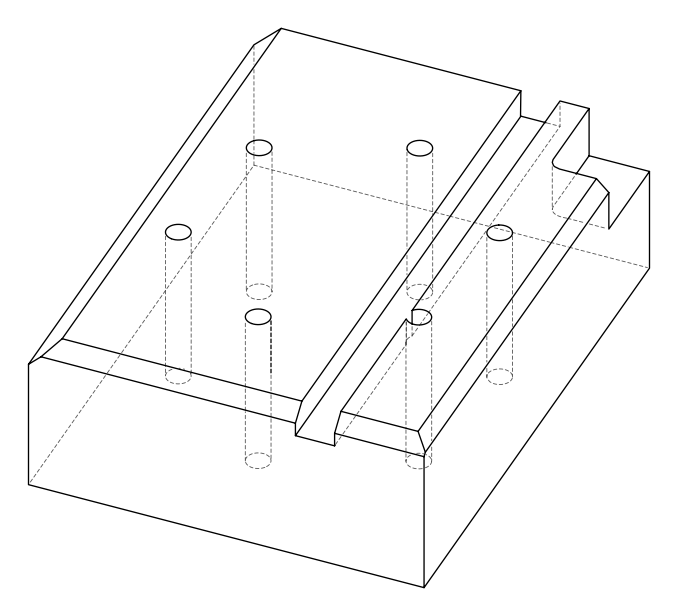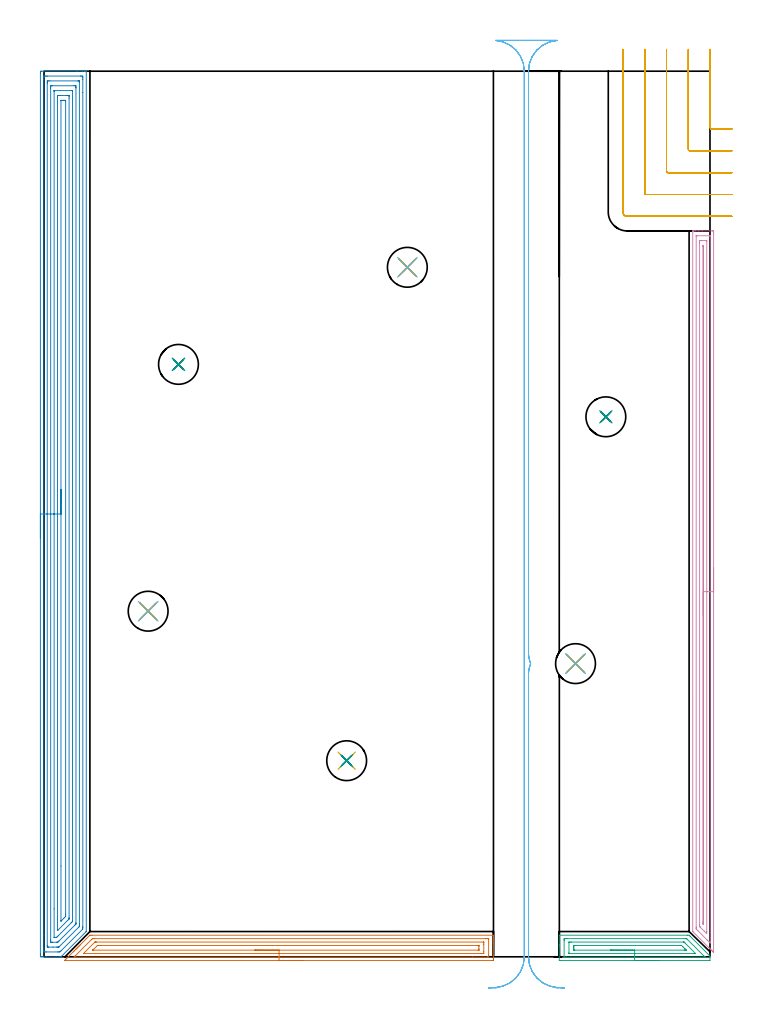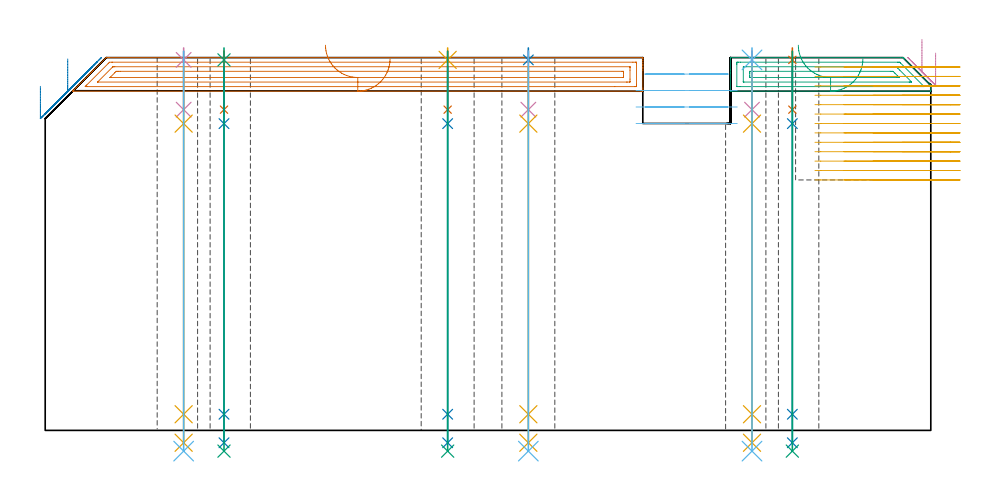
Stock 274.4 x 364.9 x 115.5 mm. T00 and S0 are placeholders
(PLAN: 30 operations, 21 tool changes, 63.4 min)
(1 AREA_MILL | FG_CHAMFER_SURFACE | UGT0205_001 | 5.73 min | 10193 mm3)
(2 AREA_MILL_1 | FG_CHAMFER_SURFACE_1 | UGT0205_001 | 20.6 min | 64487 mm3)
(3 AREA_MILL_2 | FG_CHAMFER_SURFACE_2 | UGT0205_001 | 2.12 min | 3689 mm3)
(4 AREA_MILL_3 | FG_CHAMFER_SURFACE_3 | UGT0205_001 | 9.53 min | 10967 mm3)
(5 MILL_CORNER_NOTCH_RECTANGULAR | CORNER_NOTCH_RECTANGULAR | NXT0201_011 | Follow Part, ap 3, ae 75% | 11.6 min | 103819 mm3)
(6 MILL_RECTANGULAR_SLOT | SLOT_RECTANGULAR | UGT0201_109 | Follow Part, ap 6.35, ae 75% | 6.75 min | 201237 mm3)
(7 SPOT_DRILL | STEP1HOLE | NXT0321_9005460120000 | 0.03 min | 27 mm3)
(8 SPOT_DRILL_1 | STEP1HOLE_1 | NXT0321_9005460120000 | 0.03 min | 16 mm3)
(9 SPOT_DRILL_2 | STEP1HOLE_2 | NXT0321_9005460120000 | 0.03 min | 88 mm3)
(10 SPOT_DRILL_3 | STEP1HOLE_3 | NXT0321_9005460120000 | 0.03 min | 69 mm3)
(11 SPOT_DRILL_4 | STEP1HOLE_4 | NXT0321_9005460120000 | 0.03 min | 0 mm3)
(12 SPOT_DRILL_5 | STEP1HOLE_5 | NXT0321_9005460120000 | 0.03 min | 12 mm3)
(13 DRILL_BLIND_HOLE_INTO_CENTER | STEP1HOLE | UGT0301_352 | 0.07 min | 1335 mm3)
(14 GUN_DRILL_THROUGH_HOLE | STEP1HOLE | UGT0307_007 | 0.58 min | 7925 mm3)
(15 DRILL_TO_ENLARGE_THROUGH_HOLE | STEP1HOLE | UGT0301_288 | 0.5 min | 15162 mm3)
(16 DRILL_BLIND_HOLE_INTO_CENTER_1 | STEP1HOLE_1 | UGT0301_352 | 0.07 min | 1269 mm3)
(17 GUN_DRILL_THROUGH_HOLE_1 | STEP1HOLE_1 | UGT0307_007 | 0.58 min | 7926 mm3)
(18 DRILL_TO_ENLARGE_THROUGH_HOLE_1 | STEP1HOLE_1 | UGT0301_288 | 0.5 min | 15155 mm3)
(19 DRILL_BLIND_HOLE_INTO_CENTER_2 | STEP1HOLE_2 | UGT0301_352 | 0.07 min | 1269 mm3)
(20 GUN_DRILL_THROUGH_HOLE_2 | STEP1HOLE_2 | UGT0307_007 | 0.58 min | 7908 mm3)
(21 DRILL_TO_ENLARGE_THROUGH_HOLE_2 | STEP1HOLE_2 | UGT0301_288 | 0.5 min | 15200 mm3)
(22 DRILL_BLIND_HOLE_INTO_CENTER_3 | STEP1HOLE_3 | UGT0301_352 | 0.07 min | 1265 mm3)
(23 GUN_DRILL_THROUGH_HOLE_3 | STEP1HOLE_3 | UGT0307_007 | 0.58 min | 7927 mm3)
(24 DRILL_TO_ENLARGE_THROUGH_HOLE_3 | STEP1HOLE_3 | UGT0301_288 | 0.5 min | 15151 mm3)
(25 DRILL_BLIND_HOLE_INTO_CENTER_4 | STEP1HOLE_4 | UGT0301_352 | 0.07 min | 1264 mm3)
(26 GUN_DRILL_THROUGH_HOLE_4 | STEP1HOLE_4 | UGT0307_007 | 0.58 min | 7907 mm3)
(27 DRILL_TO_ENLARGE_THROUGH_HOLE_4 | STEP1HOLE_4 | UGT0301_288 | 0.5 min | 15187 mm3)
(28 DRILL_BLIND_HOLE_INTO_CENTER_5 | STEP1HOLE_5 | UGT0301_352 | 0.07 min | 1272 mm3)
(29 GUN_DRILL_THROUGH_HOLE_5 | STEP1HOLE_5 | UGT0307_007 | 0.58 min | 7922 mm3)
(30 DRILL_TO_ENLARGE_THROUGH_HOLE_5 | STEP1HOLE_5 | UGT0301_288 | 0.5 min | 14793 mm3)
(TOOL UGT0205_001 | Chamfer Mill 20 x 3 x 45 deg. | D20 FL50 Z2)
(TOOL NXT0201_011 | ENDMILL 12mm [2P460-1200-NA 1630] | D12 FL38 Z6)
(TOOL UGT0201_109 | End Mill 25.4 mm | D25.4 FL25 Z2)
(TOOL NXT0321_9005460120000 | NC Spot Drill, 142deg, 12mm, Carbide, Uncoated | D12 PA142 FL30 Z2)
(TOOL UGT0301_352 | Twist Drill 10.75 mm | D10.75 PA118 FL84 Z2)
(TOOL UGT0307_007 | Gun Drill 10 mm | D10 PA130 FL24 Z1)
(TOOL UGT0301_288 | Twist Drill 16.4 mm | D16.4 PA118 FL125 Z2)
(OP 1 AREA_MILL)
G17 G21 G94 G90
T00 M6
G54
G17 G0 G90 X106.85 Y-1.5 S1061 M3
G43 Z125.5 H0
Z115.1
G94 G1 X106.812 Z114.228 F250.
X106.698 Z113.363
X106.509 Z112.512
X106.247 Z111.68
X105.913 Z110.874
X105.51 Z110.1
X105.042 Z109.364
X104.51 Z108.672
X103.921 Z108.029
X103.278 Z107.44
X102.586 Z106.908
X101.85 Z106.44
X101.076 Z106.037
X100.27 Z105.703
X99.438 Z105.441
X98.586 Z105.252
X97.722 Z105.138
X96.85 Z105.1
X8.64
X8.519 Y-1.493 Z105.106
X8.64 Y-1.363 Z105.237
X8.88 Y-1.12 Z105.48
X9.531 Y-0.469 Z106.13
X10.422 Y0.422 Z107.021
X12.092 Y2.093 Z108.691
X12.204 Y2.206 Z108.802
X12.385 Y2.385 Z108.984
X13.095 Y3.096 Z109.694
X13.259 Y3.262 Z109.857
X13.421 Y3.422 Z110.02
X13.54 Y3.541 Z110.139
X13.698 Y3.7 Z110.295
X13.852 Y3.853 Z110.451
X13.986 Y3.987 Z110.585
X14.136 Y4.138 Z110.733
X14.283 Y4.285 Z110.882
X14.431 Y4.432 Z111.03
X14.574 Y4.576 Z111.172
X14.715 Y4.716 Z111.313
X14.877 Y4.878 Z111.476
X15.013 Y5.015 Z111.61
X18.886 Y8.886 Z115.486
X18.904 Y8.893 Z115.493
X19.777 Y8.9 Z115.5
X185.06
X185.19 Y8.898 Z115.489
X185.198 Y8.783 Z115.375
X185.2 Y8.661 Z115.26
Y7.97 Z114.569
Y7.317 Z113.916
Y6.767 Z113.363
Y6.492 Z113.089
Y5.891 Z112.488
Y5.616 Z112.213
Y5.015 Z111.609
Y-0.545 Z106.052
X185.195 Y-1.12 Z105.477
X185.19 Y-1.492 Z105.105
X184.997 Y-1.496 Z105.102
X184.615 Y-1.5 Z105.1
X96.85
Y-0.086 Z106.514
X13.073 Y-0.085 Z106.515
X12.649 Y-0.082 Z106.518
X12.482 Y-0.079 Z106.521
X12.389 Y-0.072 Z106.528
X12.429 Y-0.027 Z106.573
X12.484 Y0.031 Z106.631
X12.649 Y0.199 Z106.799
X12.868 Y0.418 Z107.018
X19.496 Y7.044 Z113.644
X19.777 Y7.323 Z113.923
X19.944 Y7.48 Z114.08
X20.668 Y7.485 Z114.085
X20.829
X182.102 Y7.486 Z114.086
X182.833 Y7.484 Z114.084
X182.996 Y7.483 Z114.083
X183.165 Y7.479 Z114.079
X183.191 Y7.471 Z114.071
X183.195 Y7.45 Z114.05
X183.197 Y7.427 Z114.027
X183.2 Y7.283 Z113.883
X183.199 Y0.633 Z107.233
X183.197 Y0.275 Z106.875
X183.188 Y-0.079 Z106.521
X182.833 Y-0.084 Z106.516
X182.671 Y-0.085 Z106.515
X176.473 Y-0.086 Z106.514
X96.85
Y1.328 Z107.928
X16.335 Y1.329 Z107.929
X16.281 Y1.332 Z107.932
X16.255 Y1.335 Z107.935
X16.26 Y1.349 Z107.949
X16.287 Y1.384 Z107.984
X16.312 Y1.412 Z108.012
X20.791 Y5.891 Z112.491
X20.948 Y6.039 Z112.639
X20.977 Y6.064 Z112.664
X21.07 Y6.068 Z112.668
X21.192 Y6.07 Z112.67
X21.376 Y6.071 Z112.671
X21.559 Y6.072 Z112.672
X181.051 Y6.071 Z112.671
X181.112 Y6.07 Z112.67
X181.16 Y6.068 Z112.668
X181.185 Y6.065 Z112.665
X181.19 Y6.037 Z112.637
X181.196 Y5.891 Z112.491
X181.2 Y5.744 Z112.344
Y5.015 Z111.615
Y2.239 Z108.839
X181.196 Y1.509 Z108.109
X181.192 Y1.37 Z107.97
X181.18 Y1.335 Z107.935
X181.142 Y1.333 Z107.933
X181.051 Y1.331 Z107.931
X180.343 Y1.328 Z107.928
X180.16
X96.85
Y2.743 Z109.343
X20.305
X20.19 Y2.744 Z109.344
X20.121 Y2.747 Z109.347
X20.109 Y2.749 Z109.349
Y2.751 Z109.351
X20.125 Y2.772 Z109.372
X20.151 Y2.801 Z109.401
X20.198 Y2.849 Z109.449
X21.559 Y4.211 Z110.811
X21.97 Y4.611 Z111.211
X22.002 Y4.642 Z111.242
X22.056 Y4.65 Z111.25
X22.187 Y4.653 Z111.253
X22.45 Y4.656 Z111.256
X22.814 Y4.657 Z111.257
X23.341
X178.741
X179.086 Y4.655 Z111.255
X179.155 Y4.653 Z111.253
X179.18 Y4.651 Z111.251
X179.19 Y4.626 Z111.226
X179.193 Y4.543 Z111.143
X179.2 Y4.206 Z110.806
Y3.262 Z109.862
X179.197 Y2.857 Z109.457
X179.193 Y2.757 Z109.357
X179.19 Y2.75 Z109.35
X179.18 Y2.747 Z109.347
X179.145 Y2.744 Z109.344
X179.081 Y2.743 Z109.343
X178.905
X96.85
X95.978 Z109.381
X95.114 Z109.495
X94.262 Z109.683
X93.43 Z109.946
X92.624 Z110.28
X91.85 Z110.682
X91.114 Z111.151
X90.422 Z111.682
X89.779 Z112.272
X89.19 Z112.915
X88.658 Z113.607
X88.19 Z114.343
X87.787 Z115.116
X87.453 Z115.922
X87.191 Z116.754
X87.002 Z117.606
X86.888 Z118.471
X86.85 Z119.343
G0 Z125.5
M5
M2
(OP 2 AREA_MILL_1)
G17 G21 G94 G90
T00 M6
G54
G17 G0 G90 X-1.5 Y172.45 S1061 M3
G43 Z125.5 H0
Z106.6
G94 G1 Y172.488 Z105.728 F250.
Y172.602 Z104.864
Y172.791 Z104.012
Y173.053 Z103.18
Y173.387 Z102.374
Y173.79 Z101.6
Y174.259 Z100.864
Y174.79 Z100.172
Y175.379 Z99.529
Y176.022 Z98.94
Y176.714 Z98.409
Y177.45 Z97.94
Y178.224 Z97.537
Y179.03 Z97.203
Y179.862 Z96.941
Y180.714 Z96.752
Y181.578 Z96.638
Y182.45 Z96.6
Y363.948
X-1.499 Y364.28 Z96.601
X-1.494 Y364.835 Z96.604
X-1.492 Y364.892 Z96.606
X-0.941 Y364.9 Z97.156
X13.557 Z111.652
X15.952 Z114.047
X16.643 Z114.742
X16.966 Z115.066
X17.357 Y364.893 Z115.449
X17.397 Y364.89 Z115.488
X17.4 Y364.726 Z115.5
Y10.449
X17.395 Y10.406 Z115.492
X17.348 Y10.348 Z115.448
X7.174 Y0.174 Z105.272
X7.061 Y0.064 Z105.16
X7.004 Y0.01 Z105.103
X6.37 Y0. Z104.47
X4.937 Z103.034
X1.109 Z99.206
X-0.669 Z97.428
X-0.941 Y0.001 Z97.156
X-1.167 Y0.003 Z96.93
X-1.492 Y0.008 Z96.606
X-1.494 Y0.065 Z96.604
X-1.499 Y0.62 Z96.601
X-1.5 Y1.182 Z96.6
Y182.45
X-0.086 Z98.014
Y361.599
X-0.085 Y362.493 Z98.015
X-0.084 Y362.524 Z98.016
X-0.052 Y362.89 Z98.048
X0.433 Y362.898 Z98.533
X0.837 Y362.9 Z98.937
X1.321 Z99.421
X15.063 Z113.163
X15.549 Y362.898 Z113.649
X15.952 Y362.89 Z114.052
X15.983 Y362.493 Z114.083
X15.985 Y362.46 Z114.085
X15.986 Y361.599 Z114.086
Y356.154
X15.985 Y12.236 Z114.085
Y12.203
X15.952 Y11.414 Z114.052
X15.921 Y11.374 Z114.021
X15.892 Y11.342 Z113.992
X6.957 Y2.407 Z105.057
X6.558 Y2.02 Z104.658
X6.172 Y2.009 Z104.272
X5.687 Y2.001 Z103.787
X0.837 Y2. Z98.937
X0.351 Y2.002 Z98.451
X-0.052 Y2.01 Z98.048
X-0.083 Y2.407 Z98.017
X-0.085 Y2.44 Z98.015
X-0.086 Y3.301 Z98.014
Y8.899
Y182.45
X1.328 Z99.428
X1.329 Y359.812 Z99.429
X1.331 Y360.209 Z99.431
X1.336 Y360.706 Z99.436
X1.346 Y360.89 Z99.446
X1.536 Y360.897 Z99.636
X1.726 Y360.899 Z99.826
X2.422 Y360.9 Z100.522
X13.981 Z112.081
X14.174 Y360.898 Z112.274
X14.367 Y360.895 Z112.467
X14.496 Y360.89 Z112.596
X14.565 Y360.878 Z112.665
X14.567 Y360.838 Z112.667
X14.569 Y360.706 Z112.669
X14.571 Y360.307 Z112.671
Y13.624
X14.57 Y13.13 Z112.67
X14.568 Y12.733 Z112.668
X14.564 Y12.488 Z112.664
X14.333 Y12.236 Z112.433
X14.255 Y12.155 Z112.355
X14.174 Y12.073 Z112.274
X6.295 Y4.194 Z104.395
X6.232 Y4.134 Z104.332
X6.172 Y4.081 Z104.272
X6.083 Y4.01 Z104.183
X5.998 Y4.007 Z104.098
X5.824 Y4.003 Z103.924
X5.476 Y4. Z103.576
X5.283 Z103.383
X3.698 Z101.798
X1.919 Z100.019
X1.726 Y4.002 Z99.826
X1.533 Y4.005 Z99.633
X1.404 Y4.01 Z99.504
X1.335 Y4.022 Z99.435
X1.333 Y4.062 Z99.433
X1.331 Y4.194 Z99.431
X1.329 Y4.594 Z99.429
X1.328 Y182.45 Z99.428
X2.743 Z100.843
Y358.025
X2.748 Y358.786 Z100.848
X2.75 Y358.89 Z100.85
X2.852 Y358.893 Z100.952
X3.069 Y358.897 Z101.169
X3.504 Y358.9 Z101.604
X12.414 Z110.514
X12.838 Y358.897 Z110.938
X13.049 Y358.893 Z111.149
X13.148 Y358.89 Z111.248
X13.15 Y358.818 Z111.25
X13.157 Y358.154 Z111.257
Y358.025
Y14.023
X13.153 Y13.64 Z111.253
X13.15 Y13.546 Z111.25
X13.145 Y13.506 Z111.245
X13.122 Y13.479 Z111.222
X13.031 Y13.384 Z111.131
X12.781 Y13.13 Z110.881
X12.588 Y12.936 Z110.688
X6.172 Y6.521 Z104.272
X5.901 Y6.253 Z104.001
X5.693 Y6.051 Z103.793
X5.657 Y6.018 Z103.757
X5.609 Y6.01 Z103.709
X5.5 Y6.006 Z103.6
X5.283 Y6. Z103.383
X5.264 Z103.364
X3.504 Z101.604
X3.486 Z101.586
X3.062 Y6.003 Z101.162
X2.851 Y6.007 Z100.951
X2.752 Y6.01 Z100.852
X2.75 Y6.082 Z100.85
X2.743 Y6.746 Z100.843
Y6.875
Y182.45
X4.157 Z102.257
Y356.476
X4.159 Y356.714 Z102.259
X4.162 Y356.871 Z102.262
X4.164 Y356.892 Z102.264
X4.168 Y356.894 Z102.268
X4.188 Y356.898 Z102.288
X4.229 Y356.899 Z102.329
X4.394 Y356.9 Z102.494
X11.506 Y356.899 Z109.606
X11.738 Z109.838
X11.741 Y356.896 Z109.841
X11.742 Y356.895 Z109.842
X11.743 Y340.043 Z109.843
X11.742 Y14.917 Z109.842
X11.741 Y14.681 Z109.841
X11.738 Y14.6 Z109.838
X11.734 Y14.545 Z109.834
X11.706 Y14.514 Z109.806
X11.506 Y14.307 Z109.606
X11.366 Y14.164 Z109.466
X11.225 Y14.023 Z109.325
X5.864 Y8.662 Z103.964
X5.571 Y8.372 Z103.671
X5.283 Y8.088 Z103.383
X5.218 Y8.028 Z103.318
X5.166 Y8.01 Z103.266
X5.048 Y8.004 Z103.148
X4.394 Y8.001 Z102.494
X4.162 Y8.002 Z102.262
X4.159 Y8.004 Z102.259
X4.158 Y8.005 Z102.258
X4.157 Y19.747 Z102.257
Y182.45
X5.571 Z103.671
X5.572 Y354.16 Z103.672
X5.574 Y354.451 Z103.674
X5.578 Y354.752 Z103.678
X5.583 Y354.89 Z103.683
X5.729 Y354.896 Z103.829
X6.172 Y354.899 Z104.272
X6.614 Y354.9 Z104.714
X9.282 Z107.382
X9.728 Y354.899 Z107.828
X10.174 Y354.896 Z108.274
X10.304 Y354.89 Z108.404
X10.322 Y354.878 Z108.422
X10.324 Y354.837 Z108.424
X10.327 Y354.743 Z108.427
X10.328 Y354.451 Z108.428
X10.329 Y353.848 Z108.429
X10.328 Y16.1 Z108.428
X10.327 Y15.81 Z108.427
X10.324 Y15.66 Z108.424
X10.322 Y15.589 Z108.422
X10.279 Y15.539 Z108.379
X10.141 Y15.395 Z108.241
X9.728 Y14.976 Z107.828
X9.699 Y14.946 Z107.799
X5.687 Y10.936 Z103.787
X5.646 Y10.897 Z103.746
X5.592 Y10.849 Z103.692
X5.578 Y10.838 Z103.678
X5.576 Y10.86 Z103.676
X5.574 Y10.902 Z103.674
X5.572 Y11.052 Z103.672
X5.571 Y182.45 Z103.671
X6.985 Z105.085
X6.986 Y352.74 Z105.086
X6.988 Y352.816 Z105.088
X6.991 Y352.865 Z105.091
X6.994 Y352.891 Z105.094
X7.003 Y352.893 Z105.103
X7.061 Y352.896 Z105.161
X7.715 Y352.9 Z105.815
X7.95 Z106.05
X8.607 Y352.897 Z106.707
X8.839 Y352.89 Z106.939
X8.908 Y352.883 Z107.008
X8.912 Y352.74 Z107.012
X8.914 Y352.664 Z107.014
Y17.521
X8.91 Y16.704 Z107.01
X8.909 Y16.634 Z107.009
X8.839 Y16.548 Z106.939
X8.475 Y16.176 Z106.575
X8.113 Y15.81 Z106.213
X7.219 Y14.917 Z105.319
X7.139 Y14.838 Z105.239
X7.061 Y14.766 Z105.161
X6.992 Y14.707 Z105.092
X6.988 Y14.841 Z105.088
X6.986 Y14.917 Z105.086
X6.985 Y37.422 Z105.085
Y182.45
Y183.322 Z105.123
Y184.187 Z105.237
Y185.038 Z105.426
Y185.87 Z105.688
Y186.676 Z106.022
Y187.45 Z106.425
Y188.186 Z106.894
Y188.878 Z107.425
Y189.521 Z108.014
Y190.11 Z108.657
Y190.642 Z109.35
Y191.11 Z110.085
Y191.513 Z110.859
Y191.847 Z111.665
Y192.109 Z112.497
Y192.298 Z113.349
Y192.412 Z114.214
Y192.45 Z115.085
G0 Z125.5
M5
M2
(OP 3 AREA_MILL_2)
G17 G21 G94 G90
T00 M6
G54
G17 G0 G90 X253.35 Y-1.5 S1061 M3
G43 Z125.5 H0
Z115.1
G94 G1 X253.312 Z114.228 F250.
X253.198 Z113.364
X253.009 Z112.512
X252.747 Z111.68
X252.413 Z110.874
X252.01 Z110.1
X251.542 Z109.364
X251.01 Z108.672
X250.421 Z108.029
X249.778 Z107.44
X249.086 Z106.909
X248.35 Z106.44
X247.576 Z106.037
X246.77 Z105.703
X245.938 Z105.441
X245.086 Z105.252
X244.222 Z105.138
X243.35 Z105.1
X212.806
X212.302 Y-1.498 Z105.098
X212.301 Y-1.497 Z105.099
X212.3 Y4.138 Z110.732
Y4.89 Z111.488
Y5.015 Z111.613
Y8.792 Z115.39
X212.31 Y8.896 Z115.491
X212.363 Y8.9 Z115.5
X265.041
X265.802 Y8.895 Z115.491
X265.926 Y8.775 Z115.372
X266.18 Y8.52 Z115.119
X274.189 Y0.512 Z107.11
X274.39 Y0.307 Z106.904
X274.4 Y0.257 Z106.856
X274.399 Y-1.492 Z105.106
X274.337 Y-1.5 Z105.1
X243.35
Y-0.086 Z106.514
X215.302
X214.576 Y-0.084 Z106.516
X214.413 Y-0.082 Z106.518
X214.31 Y-0.077 Z106.523
X214.306 Y-0.046 Z106.554
X214.301 Y0.029 Z106.629
X214.3 Y6.767 Z113.367
X214.301 Y7.04 Z113.64
X214.308 Y7.315 Z113.915
X214.314 Y7.479 Z114.079
X214.395 Y7.482 Z114.082
X214.576 Y7.485 Z114.085
X214.736 Y7.486 Z114.086
X215.462
X264.155 Y7.485 Z114.085
X264.316 Y7.484 Z114.084
X264.677 Y7.479 Z114.079
X264.766 Y7.473 Z114.073
X264.887 Y7.357 Z113.957
X265.041 Y7.209 Z113.809
X272.299 Y-0.05 Z106.55
X272.324 Y-0.078 Z106.522
X272.325 Y-0.082 Z106.518
X272.323 Y-0.084 Z106.516
X272.302 Y-0.085 Z106.515
X243.35 Y-0.086 Z106.514
Y1.328 Z107.928
X216.529 Y1.329 Z107.929
X216.347 Y1.33 Z107.93
X216.323 Y1.332 Z107.932
X216.314 Y1.334 Z107.934
X216.309 Y1.37 Z107.97
X216.302 Y1.463 Z108.063
X216.3 Y1.509 Z108.109
Y1.556 Z108.156
Y5.937 Z112.537
X216.304 Y5.984 Z112.584
X216.311 Y6.065 Z112.665
X216.347 Y6.066 Z112.666
X217.051 Y6.071 Z112.671
X217.233
X263.453
X263.574 Y6.07 Z112.67
X263.671 Y6.066 Z112.666
X263.726 Y6.063 Z112.663
X263.746 Y6.046 Z112.646
X263.908 Y5.891 Z112.491
X264.155 Y5.645 Z112.245
X264.786 Y5.015 Z111.615
X268.376 Y1.425 Z108.025
X268.426 Y1.373 Z107.973
X268.451 Y1.343 Z107.943
X268.456 Y1.336 Z107.936
X268.426 Y1.334 Z107.934
X268.062 Y1.33 Z107.93
X267.879 Y1.329 Z107.929
X267.697 Y1.328 Z107.928
X243.35
Y2.743 Z109.343
X218.642
X218.358 Y2.745 Z109.345
X218.329 Y2.747 Z109.347
X218.314 Y2.749 Z109.349
X218.31 Y2.764 Z109.364
X218.305 Y2.869 Z109.469
X218.301 Y3.081 Z109.681
X218.3 Y3.262 Z109.862
Y3.957 Z110.557
X218.302 Y4.138 Z110.738
X218.309 Y4.486 Z111.086
X218.314 Y4.65 Z111.25
X218.483 Y4.653 Z111.253
X219.003 Y4.656 Z111.256
X219.364 Y4.657 Z111.257
X261.861
X262.385 Y4.654 Z111.254
X262.559 Y4.651 Z111.251
X262.692 Y4.647 Z111.247
X263.27 Y4.081 Z110.681
X264.09 Y3.262 Z109.862
X264.155 Y3.196 Z109.796
X264.488 Y2.856 Z109.456
X264.568 Y2.772 Z109.372
X264.585 Y2.748 Z109.348
X264.567 Y2.747 Z109.347
X264.499 Y2.745 Z109.345
X264.155 Y2.743 Z109.343
X263.795
X243.35
X242.478 Z109.381
X241.614 Z109.495
X240.762 Z109.683
X239.93 Z109.946
X239.124 Z110.28
X238.35 Z110.682
X237.614 Z111.151
X236.922 Z111.682
X236.279 Z112.272
X235.69 Z112.915
X235.158 Z113.607
X234.69 Z114.343
X234.287 Z115.117
X233.953 Z115.923
X233.691 Z116.755
X233.502 Z117.606
X233.388 Z118.471
X233.35 Z119.343
G0 Z125.5
M5
M2
(OP 4 AREA_MILL_3)
G17 G21 G94 G90
T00 M6
G54
G17 G0 G90 X275.9 Y160.45 S1061 M3
G43 Z125.5 H0
Z116.9
G94 G1 Y160.412 Z116.028 F250.
Y160.298 Z115.164
Y160.109 Z114.312
Y159.847 Z113.48
Y159.513 Z112.674
Y159.11 Z111.9
Y158.642 Z111.164
Y158.11 Z110.472
Y157.521 Z109.829
Y156.878 Z109.24
Y156.186 Z108.709
Y155.45 Z108.24
Y154.676 Z107.837
Y153.87 Z107.503
Y153.038 Z107.241
Y152.186 Z107.052
Y151.322 Z106.938
Y150.45 Z106.9
X275.899 Y1.937 Z106.901
X275.896 Y1.89
X275.889 Y1.809 Z106.903
X275.798 Y1.9 Z106.998
X275.714 Y1.985 Z107.084
X275.369 Y2.33 Z107.429
X275.267 Y2.432 Z107.531
X275.1 Y2.597 Z107.694
X274.941 Y2.758 Z107.857
X274.82 Y2.879 Z107.978
X274.663 Y3.035 Z108.132
X274.513 Y3.186 Z108.285
X274.372 Y3.327 Z108.426
X274.225 Y3.473 Z108.57
X274.084 Y3.614 Z108.713
X273.925 Y3.774 Z108.873
X273.788 Y3.91 Z109.008
X267.648 Y10.052 Z115.152
X267.344 Y10.358 Z115.453
X267.304 Y10.406 Z115.49
X267.3 Y10.481 Z115.5
Y298.915
X267.302 Y299.09 Z115.489
X267.447 Y299.097 Z115.345
X267.6 Y299.1 Z115.2
X267.813 Z114.987
X268.537 Z114.258
X269.774 Z113.022
X271.162 Z111.633
X275.281 Z107.516
X275.538 Y299.096 Z107.26
X275.893 Y299.09 Z106.905
X275.897 Y298.834 Z106.902
X275.899 Y298.468 Z106.901
X275.9 Y298.098 Z106.9
Y150.45
X274.486 Z108.314
X274.485 Y6.191 Z108.315
X274.484 Y6.01 Z108.316
X274.481 Y5.789 Z108.319
X274.479 Y5.695 Z108.321
X274.428 Y5.734 Z108.372
X274.143 Y6.01 Z108.657
X273.788 Y6.363 Z109.012
X273.245 Y6.904 Z109.555
X269.412 Y10.738 Z113.388
X268.779 Y11.376 Z114.021
X268.736 Y11.426 Z114.064
X268.721 Y11.468 Z114.079
X268.719 Y11.555 Z114.081
X268.716 Y11.733 Z114.084
X268.714 Y12.089 Z114.086
Y12.27
X268.715 Y296.679 Z114.085
X268.719 Y297.035 Z114.081
X268.721 Y297.078 Z114.079
X268.724 Y297.09 Z114.076
X268.754 Y297.093 Z114.046
X268.863 Y297.097 Z113.937
X269.001 Y297.1 Z113.799
X274.251 Z108.549
X274.428 Y297.097 Z108.372
X274.463 Y297.094 Z108.337
X274.476 Y297.091 Z108.324
X274.479 Y297.08 Z108.321
X274.482 Y297.038 Z108.318
X274.485 Y296.861 Z108.315
X274.486 Y150.45 Z108.314
X273.072 Z109.728
X273.071 Y10.32 Z109.729
X273.066 Y9.587 Z109.734
X273.065 Y9.566 Z109.735
X273.023 Y9.587 Z109.777
X272.913 Y9.691 Z109.887
X272.117 Y10.482 Z110.683
X272.038 Y10.561 Z110.762
X270.329 Y12.27 Z112.471
X270.287 Y12.313 Z112.513
X270.185 Y12.421 Z112.615
X270.137 Y12.474 Z112.663
X270.134 Y12.678 Z112.666
X270.13 Y13.002 Z112.67
X270.129 Y13.165 Z112.671
X270.128 Y13.327 Z112.672
X270.129 Y294.158 Z112.671
X270.133 Y294.89 Z112.667
X270.135 Y295.046 Z112.665
X270.14 Y295.09 Z112.66
X270.185 Y295.093 Z112.615
X270.287 Y295.096 Z112.513
X270.957 Y295.1 Z111.843
X271.162 Z111.638
X272.708 Z110.092
X272.913 Y295.099 Z109.887
X272.981 Y295.097 Z109.819
X273.035 Y295.093 Z109.765
X273.065 Y295.089 Z109.735
X273.066 Y295.052 Z109.734
X273.07 Y294.89 Z109.73
X273.071 Y294.728 Z109.729
X273.072 Y150.45 Z109.728
X271.657 Z111.143
Y13.942
X271.655 Y13.556 Z111.145
X271.653 Y13.495 Z111.147
X271.647 Y13.414 Z111.153
X271.604 Y13.456 Z111.196
X271.553 Y13.508 Z111.247
X271.55 Y13.554 Z111.25
X271.546 Y13.667 Z111.254
X271.543 Y14.059 Z111.257
Y14.448
Y292.713
X271.544 Y292.772 Z111.256
X271.546 Y292.889 Z111.254
X271.552 Y293.09 Z111.248
X271.6 Y293.091 Z111.2
X271.648 Y293.09 Z111.152
X271.654 Y292.889 Z111.146
X271.656 Y292.772 Z111.144
X271.657 Y150.45 Z111.143
Y149.578 Z111.181
Y148.714 Z111.295
Y147.862 Z111.483
Y147.03 Z111.746
Y146.224 Z112.08
Y145.45 Z112.482
Y144.714 Z112.951
Y144.022 Z113.482
Y143.379 Z114.072
Y142.79 Z114.715
Y142.258 Z115.407
Y141.79 Z116.143
Y141.387 Z116.917
Y141.053 Z117.723
Y140.791 Z118.555
Y140.602 Z119.406
Y140.488 Z120.271
Y140.45 Z121.143
G0 Z125.5
M5
M2
(OP 5 MILL_CORNER_NOTCH_RECTANGULAR)
G17 G21 G94 G90
T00 M6
G54
G17 G0 G90 X274.5 Y373.899 S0 M3
G43 Z125.5 H1
Z112.585
G94 G1 Y370.899 F250.
Y341.696 F500.
G3 X275.096 Y341.1 R0.6
G1 X280.309
X280.4
X283.4 Y341.092 F250.
G0 Z125.5
X265.5 Y373.9
Z112.585
G1 Y370.9
Y332.696 F500.
G3 X266.096 Y332.1 R0.6
G1 X280.309
X280.4
X283.4 Y332.09 F250.
G0 Z125.5
X256.5 Y373.9
Z112.585
G1 Y370.9
Y323.696 F500.
G3 X257.096 Y323.1 R0.6
G1 X280.309
X280.4
X283.4 Y323.085 F250.
G0 Z125.5
X247.5 Y373.9
Z112.585
G1 Y370.9
Y314.697 F500.
G3 X248.097 Y314.1 R0.6
G1 X280.309
X280.4
X283.4 Y314.069 F250.
G0 Z125.5
X238.5 Y373.9
Z112.585
G1 Y370.9
Y306.9 F500.
G3 X240.3 Y305.1 R1.8
G1 X280.309
X283.309 F250.
G0 Z125.5
X274.5 Y373.899
Z109.669
G1 Y370.899
Y341.696 F500.
G3 X275.096 Y341.1 R0.6
G1 X280.4
X283.4 F250.
G0 Z125.5
X265.5 Y373.9
Z109.669
G1 Y370.9
Y332.696 F500.
G3 X266.096 Y332.1 R0.6
G1 X280.4
X283.4 F250.
G0 Z125.5
X256.5 Y373.9
Z109.669
G1 Y370.9
Y323.696 F500.
G3 X257.096 Y323.1 R0.6
G1 X280.4
X283.4 F250.
G0 Z125.5
X247.5 Y373.9
Z109.669
G1 Y370.9
Y314.697 F500.
G3 X248.097 Y314.1 R0.6
G1 X280.4
X283.4 F250.
G0 Z125.5
X238.5 Y373.9
Z109.669
G1 Y370.9
Y306.9 F500.
G3 X240.3 Y305.1 R1.8
G1 X280.4
X283.4 F250.
G0 Z125.5
X274.5 Y373.899
Z106.754
G1 Y370.899
Y341.696 F500.
G3 X275.096 Y341.1 R0.6
G1 X280.4
X283.4 F250.
G0 Z125.5
X265.5 Y373.9
Z106.754
G1 Y370.9
Y332.696 F500.
G3 X266.096 Y332.1 R0.6
G1 X280.4
X283.4 F250.
G0 Z125.5
X256.5 Y373.9
Z106.754
G1 Y370.9
Y323.696 F500.
G3 X257.096 Y323.1 R0.6
G1 X280.4
X283.4 F250.
G0 Z125.5
X247.5 Y373.9
Z106.754
G1 Y370.9
Y314.697 F500.
G3 X248.097 Y314.1 R0.6
G1 X280.4
X283.4 F250.
G0 Z125.5
X238.5 Y373.9
Z106.754
G1 Y370.9
Y306.9 F500.
G3 X240.3 Y305.1 R1.8
G1 X280.4
X283.4 F250.
G0 Z125.5
X274.5 Y373.899
Z103.838
G1 Y370.899
Y341.696 F500.
G3 X275.096 Y341.1 R0.6
G1 X280.4
X283.4 F250.
G0 Z125.5
X265.5 Y373.9
Z103.838
G1 Y370.9
Y332.696 F500.
G3 X266.096 Y332.1 R0.6
G1 X280.4
X283.4 F250.
G0 Z125.5
X256.5 Y373.9
Z103.838
G1 Y370.9
Y323.696 F500.
G3 X257.096 Y323.1 R0.6
G1 X280.4
X283.4 F250.
G0 Z125.5
X247.5 Y373.9
Z103.838
G1 Y370.9
Y314.697 F500.
G3 X248.097 Y314.1 R0.6
G1 X280.4
X283.4 F250.
G0 Z125.5
X238.5 Y373.9
Z103.838
G1 Y370.9
Y306.9 F500.
G3 X240.3 Y305.1 R1.8
G1 X280.4
X283.4 F250.
G0 Z125.5
X274.5 Y373.899
Z100.923
G1 Y370.899
Y341.696 F500.
G3 X275.096 Y341.1 R0.6
G1 X280.4
X283.4 F250.
G0 Z125.5
X265.5 Y373.9
Z100.923
G1 Y370.9
Y332.696 F500.
G3 X266.096 Y332.1 R0.6
G1 X280.4
X283.4 F250.
G0 Z125.5
X256.5 Y373.9
Z100.923
G1 Y370.9
Y323.696 F500.
G3 X257.096 Y323.1 R0.6
G1 X280.4
X283.4 F250.
G0 Z125.5
X247.5 Y373.9
Z100.923
G1 Y370.9
Y314.697 F500.
G3 X248.097 Y314.1 R0.6
G1 X280.4
X283.4 F250.
G0 Z125.5
X238.5 Y373.9
Z100.923
G1 Y370.9
Y306.9 F500.
G3 X240.3 Y305.1 R1.8
G1 X280.4
X283.4 F250.
G0 Z125.5
X274.5 Y373.899
Z98.008
G1 Y370.899
Y341.696 F500.
G3 X275.096 Y341.1 R0.6
G1 X280.4
X283.4 F250.
G0 Z125.5
X265.5 Y373.9
Z98.008
G1 Y370.9
Y332.696 F500.
G3 X266.096 Y332.1 R0.6
G1 X280.4
X283.4 F250.
G0 Z125.5
X256.5 Y373.9
Z98.008
G1 Y370.9
Y323.696 F500.
G3 X257.096 Y323.1 R0.6
G1 X280.4
X283.4 F250.
G0 Z125.5
X247.5 Y373.9
Z98.008
G1 Y370.9
Y314.697 F500.
G3 X248.097 Y314.1 R0.6
G1 X280.4
X283.4 F250.
G0 Z125.5
X238.5 Y373.9
Z98.008
G1 Y370.9
Y306.9 F500.
G3 X240.3 Y305.1 R1.8
G1 X280.4
X283.4 F250.
G0 Z125.5
X274.5 Y373.899
Z95.092
G1 Y370.899
Y341.696 F500.
G3 X275.096 Y341.1 R0.6
G1 X280.4
X283.4 F250.
G0 Z125.5
X265.5 Y373.9
Z95.092
G1 Y370.9
Y332.696 F500.
G3 X266.096 Y332.1 R0.6
G1 X280.4
X283.4 F250.
G0 Z125.5
X256.5 Y373.9
Z95.092
G1 Y370.9
Y323.696 F500.
G3 X257.096 Y323.1 R0.6
G1 X280.4
X283.4 F250.
G0 Z125.5
X247.5 Y373.9
Z95.092
G1 Y370.9
Y314.697 F500.
G3 X248.097 Y314.1 R0.6
G1 X280.4
X283.4 F250.
G0 Z125.5
X238.5 Y373.9
Z95.092
G1 Y370.9
Y306.9 F500.
G3 X240.3 Y305.1 R1.8
G1 X280.4
X283.4 F250.
G0 Z125.5
X274.5 Y373.899
Z92.177
G1 Y370.899
Y341.696 F500.
G3 X275.096 Y341.1 R0.6
G1 X280.4
X283.4 F250.
G0 Z125.5
X265.5 Y373.9
Z92.177
G1 Y370.9
Y332.696 F500.
G3 X266.096 Y332.1 R0.6
G1 X280.4
X283.4 F250.
G0 Z125.5
X256.5 Y373.9
Z92.177
G1 Y370.9
Y323.696 F500.
G3 X257.096 Y323.1 R0.6
G1 X280.4
X283.4 F250.
G0 Z125.5
X247.5 Y373.9
Z92.177
G1 Y370.9
Y314.697 F500.
G3 X248.097 Y314.1 R0.6
G1 X280.4
X283.4 F250.
G0 Z125.5
X238.5 Y373.9
Z92.177
G1 Y370.9
Y306.9 F500.
G3 X240.3 Y305.1 R1.8
G1 X280.4
X283.4 F250.
G0 Z125.5
X274.5 Y373.899
Z89.262
G1 Y370.899
Y341.696 F500.
G3 X275.096 Y341.1 R0.6
G1 X280.4
X283.4 F250.
G0 Z125.5
X265.5 Y373.9
Z89.262
G1 Y370.9
Y332.696 F500.
G3 X266.096 Y332.1 R0.6
G1 X280.4
X283.4 F250.
G0 Z125.5
X256.5 Y373.9
Z89.262
G1 Y370.9
Y323.696 F500.
G3 X257.096 Y323.1 R0.6
G1 X280.4
X283.4 F250.
G0 Z125.5
X247.5 Y373.9
Z89.262
G1 Y370.9
Y314.697 F500.
G3 X248.097 Y314.1 R0.6
G1 X280.4
X283.4 F250.
G0 Z125.5
X238.5 Y373.9
Z89.262
G1 Y370.9
Y306.9 F500.
G3 X240.3 Y305.1 R1.8
G1 X280.4
X283.4 F250.
G0 Z125.5
X274.5 Y373.899
Z86.346
G1 Y370.899
Y341.696 F500.
G3 X275.096 Y341.1 R0.6
G1 X280.4
X283.4 F250.
G0 Z125.5
X265.5 Y373.9
Z86.346
G1 Y370.9
Y332.696 F500.
G3 X266.096 Y332.1 R0.6
G1 X280.4
X283.4 F250.
G0 Z125.5
X256.5 Y373.9
Z86.346
G1 Y370.9
Y323.696 F500.
G3 X257.096 Y323.1 R0.6
G1 X280.4
X283.4 F250.
G0 Z125.5
X247.5 Y373.9
Z86.346
G1 Y370.9
Y314.697 F500.
G3 X248.097 Y314.1 R0.6
G1 X280.4
X283.4 F250.
G0 Z125.5
X238.5 Y373.9
Z86.346
G1 Y370.9
Y306.9 F500.
G3 X240.3 Y305.1 R1.8
G1 X280.4
X283.4 F250.
G0 Z125.5
X274.5 Y373.899
Z83.431
G1 Y370.899
Y341.696 F500.
G3 X275.096 Y341.1 R0.6
G1 X280.4
X283.4 F250.
G0 Z125.5
X265.5 Y373.9
Z83.431
G1 Y370.9
Y332.696 F500.
G3 X266.096 Y332.1 R0.6
G1 X280.4
X283.4 F250.
G0 Z125.5
X256.5 Y373.9
Z83.431
G1 Y370.9
Y323.696 F500.
G3 X257.096 Y323.1 R0.6
G1 X280.4
X283.4 F250.
G0 Z125.5
X247.5 Y373.9
Z83.431
G1 Y370.9
Y314.697 F500.
G3 X248.097 Y314.1 R0.6
G1 X280.4
X283.4 F250.
G0 Z125.5
X238.5 Y373.9
Z83.431
G1 Y370.9
Y306.9 F500.
G3 X240.3 Y305.1 R1.8
G1 X280.4
X283.4 F250.
G0 Z125.5
X274.5 Y373.899
Z80.515
G1 Y370.899
Y341.696 F500.
G3 X275.096 Y341.1 R0.6
G1 X280.4
X283.4 F250.
G0 Z125.5
X265.5 Y373.9
Z80.515
G1 Y370.9
Y332.696 F500.
G3 X266.096 Y332.1 R0.6
G1 X280.4
X283.4 F250.
G0 Z125.5
X256.5 Y373.9
Z80.515
G1 Y370.9
Y323.696 F500.
G3 X257.096 Y323.1 R0.6
G1 X280.4
X283.4 F250.
G0 Z125.5
X247.5 Y373.9
Z80.515
G1 Y370.9
Y314.697 F500.
G3 X248.097 Y314.1 R0.6
G1 X280.4
X283.4 F250.
G0 Z125.5
X238.5 Y373.9
Z80.515
G1 Y370.9
Y306.9 F500.
G3 X240.3 Y305.1 R1.8
G1 X280.4
X283.4 F250.
G0 Z125.5
X274.5 Y373.899
Z77.6
G1 Y370.899
Y341.696 F500.
G3 X275.096 Y341.1 R0.6
G1 X280.4
X283.4 F250.
G0 Z125.5
X265.5 Y373.9
Z77.6
G1 Y370.9
Y332.696 F500.
G3 X266.096 Y332.1 R0.6
G1 X280.4
X283.4 F250.
G0 Z125.5
X256.5 Y373.9
Z77.6
G1 Y370.9
Y323.696 F500.
G3 X257.096 Y323.1 R0.6
G1 X280.4
X283.4 F250.
G0 Z125.5
X247.5 Y373.9
Z77.6
G1 Y370.9
Y314.697 F500.
G3 X248.097 Y314.1 R0.6
G1 X280.4
X283.4 F250.
G0 Z125.5
X238.5 Y373.9
Z77.6
G1 Y370.9
Y306.9 F500.
G3 X240.3 Y305.1 R1.8
G1 X280.4
X283.4 F250.
G0 Z125.5
M5
M2
(OP 6 MILL_RECTANGULAR_SLOT)
G17 G21 G94 G90
T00 M6
G54
G17 G0 G90 X211.802 Y-13.04 S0 M3
G43 Z125.5 H0
Z110.4
G94 G1 X208.911 Y-12.239 F250.
G2 X199.6 Y0. R12.7 F500.
G1 Y116.072
G2 X200.513 Y120.8 R12.7
X199.6 Y125.528 R12.7
G1 Y364.9
G2 X211.428 Y377.57 R12.7
G1 Y377.6
X186.072
Y377.57
G2 X197.9 Y364.9 R12.7
G1 Y0.
G2 X188.583 Y-12.241 R12.7
G1 X185.691 Y-13.04 F250.
G0 X214.421 Y-12.876 Z105.3
G1 X211.428 Y-12.67
G2 X199.6 Y0. R12.7 F500.
G1 Y116.072
G2 X200.513 Y120.8 R12.7
X199.6 Y125.528 R12.7
G1 Y364.9
G2 X211.428 Y377.57 R12.7
G1 Y377.6
X186.072
Y377.57
G2 X197.9 Y364.9 R12.7
G1 Y0.
G2 X186.072 Y-12.67 R12.7
G1 X183.079 Y-12.876 F250.
G0 X214.421 Z100.2
G1 X211.428 Y-12.67
G2 X199.6 Y0. R12.7 F500.
G1 Y116.072
G2 X200.513 Y120.8 R12.7
X199.6 Y125.528 R12.7
G1 Y364.9
G2 X211.428 Y377.57 R12.7
G1 Y377.6
X186.072
Y377.57
G2 X197.9 Y364.9 R12.7
G1 Y0.
G2 X186.072 Y-12.67 R12.7
G1 X183.079 Y-12.876 F250.
G0 X214.421 Z95.1
G1 X211.428 Y-12.67
G2 X199.6 Y0. R12.7 F500.
G1 Y116.072
G2 X200.513 Y120.8 R12.7
X199.6 Y125.528 R12.7
G1 Y364.9
G2 X211.428 Y377.57 R12.7
G1 Y377.6
X186.072
Y377.57
G2 X197.9 Y364.9 R12.7
G1 Y0.
G2 X186.072 Y-12.67 R12.7
G1 X183.079 Y-12.876 F250.
G0 Z125.5
M5
M2
(OP 7 SPOT_DRILL)
G17 G21 G94 G90
T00 M6
G54
G17 G0 G90 X231.5 Y222.5 S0 M3
G43 Z125.5 H0
G94 G81 G98 Z114.794 F250. R118.5
G80
M5
M2
(OP 8 SPOT_DRILL_1)
G17 G21 G94 G90
T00 M6
G54
G17 G0 G90 X149.7 Y284.1 S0 M3
G43 Z125.5 H0
G94 G81 G98 Z114.794 F250. R118.5
G80
M5
M2
(OP 9 SPOT_DRILL_2)
G17 G21 G94 G90
T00 M6
G54
G17 G0 G90 X55.4 Y244.1 S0 M3
G43 Z125.5 H0
G94 G81 G98 Z114.794 F250. R118.5
G80
M5
M2
(OP 10 SPOT_DRILL_3)
G17 G21 G94 G90
T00 M6
G54
G17 G0 G90 X42.9 Y142.4 S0 M3
G43 Z125.5 H0
G94 G81 G98 Z114.794 F250. R118.5
G80
M5
M2
(OP 11 SPOT_DRILL_4)
G17 G21 G94 G90
T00 M6
G54
G17 G0 G90 X124.7 Y80.8 S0 M3
G43 Z125.5 H0
G94 G81 G98 Z114.794 F250. R118.5
G80
M5
M2
(OP 12 SPOT_DRILL_5)
G17 G21 G94 G90
T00 M6
G54
G17 G0 G90 X219. Y120.8 S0 M3
G43 Z125.5 H0
G94 G81 G98 Z114.794 F250. R118.5
G80
M5
M2
(OP 13 DRILL_BLIND_HOLE_INTO_CENTER)
G17 G21 G94 G90
T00 M6
G54
G17 G0 G90 X231.5 Y222.5 S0 M3
G43 Z125.5 H0
G94 G81 G98 Z99.375 F250. R117.5
G80
M5
M2
(OP 14 GUN_DRILL_THROUGH_HOLE)
G17 G21 G94 G90
T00 M6
G54
G17 G0 G90 X231.5 Y222.5 M8
G43 Z125.5 H0
Z112.834
S716 M3
G94 G1 Z95.048 F125. M26
G4 X.084
Z5. F250.
G4 X.084
Z-3.832 F125.
G4 X.084
M5
M9
G0 Z112.834
Z125.5
M2
(OP 15 DRILL_TO_ENLARGE_THROUGH_HOLE)
G17 G21 G94 G90
T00 M6
G54
G17 G0 G90 X231.5 Y222.5 S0 M3
G43 Z125.5 H0
G94 G73 G98 Z-6.427 F250. Q15.241 R117.5
G80
M5
M2
(OP 16 DRILL_BLIND_HOLE_INTO_CENTER_1)
G17 G21 G94 G90
T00 M6
G54
G17 G0 G90 X149.7 Y284.1 S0 M3
G43 Z125.5 H0
G94 G81 G98 Z99.375 F250. R117.5
G80
M5
M2
(OP 17 GUN_DRILL_THROUGH_HOLE_1)
G17 G21 G94 G90
T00 M6
G54
G17 G0 G90 X149.7 Y284.1 M8
G43 Z125.5 H0
Z112.834
S716 M3
G94 G1 Z95.048 F125. M26
G4 X.084
Z5. F250.
G4 X.084
Z-3.832 F125.
G4 X.084
M5
M9
G0 Z112.834
Z125.5
M2
(OP 18 DRILL_TO_ENLARGE_THROUGH_HOLE_1)
G17 G21 G94 G90
T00 M6
G54
G17 G0 G90 X149.7 Y284.1 S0 M3
G43 Z125.5 H0
G94 G73 G98 Z-6.427 F250. Q15.241 R117.5
G80
M5
M2
(OP 19 DRILL_BLIND_HOLE_INTO_CENTER_2)
G17 G21 G94 G90
T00 M6
G54
G17 G0 G90 X55.4 Y244.1 S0 M3
G43 Z125.5 H0
G94 G81 G98 Z99.375 F250. R117.5
G80
M5
M2
(OP 20 GUN_DRILL_THROUGH_HOLE_2)
G17 G21 G94 G90
T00 M6
G54
G17 G0 G90 X55.4 Y244.1 M8
G43 Z125.5 H0
Z112.834
S716 M3
G94 G1 Z95.048 F125. M26
G4 X.084
Z5. F250.
G4 X.084
Z-3.832 F125.
G4 X.084
M5
M9
G0 Z112.834
Z125.5
M2
(OP 21 DRILL_TO_ENLARGE_THROUGH_HOLE_2)
G17 G21 G94 G90
T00 M6
G54
G17 G0 G90 X55.4 Y244.1 S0 M3
G43 Z125.5 H0
G94 G73 G98 Z-6.427 F250. Q15.241 R117.5
G80
M5
M2
(OP 22 DRILL_BLIND_HOLE_INTO_CENTER_3)
G17 G21 G94 G90
T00 M6
G54
G17 G0 G90 X42.9 Y142.4 S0 M3
G43 Z125.5 H0
G94 G81 G98 Z99.375 F250. R117.5
G80
M5
M2
(OP 23 GUN_DRILL_THROUGH_HOLE_3)
G17 G21 G94 G90
T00 M6
G54
G17 G0 G90 X42.9 Y142.4 M8
G43 Z125.5 H0
Z112.834
S716 M3
G94 G1 Z95.048 F125. M26
G4 X.084
Z5. F250.
G4 X.084
Z-3.832 F125.
G4 X.084
M5
M9
G0 Z112.834
Z125.5
M2
(OP 24 DRILL_TO_ENLARGE_THROUGH_HOLE_3)
G17 G21 G94 G90
T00 M6
G54
G17 G0 G90 X42.9 Y142.4 S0 M3
G43 Z125.5 H0
G94 G73 G98 Z-6.427 F250. Q15.241 R117.5
G80
M5
M2
(OP 25 DRILL_BLIND_HOLE_INTO_CENTER_4)
G17 G21 G94 G90
T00 M6
G54
G17 G0 G90 X124.7 Y80.8 S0 M3
G43 Z125.5 H0
G94 G81 G98 Z99.375 F250. R117.5
G80
M5
M2
(OP 26 GUN_DRILL_THROUGH_HOLE_4)
G17 G21 G94 G90
T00 M6
G54
G17 G0 G90 X124.7 Y80.8 M8
G43 Z125.5 H0
Z112.834
S716 M3
G94 G1 Z95.048 F125. M26
G4 X.084
Z5. F250.
G4 X.084
Z-3.832 F125.
G4 X.084
M5
M9
G0 Z112.834
Z125.5
M2
(OP 27 DRILL_TO_ENLARGE_THROUGH_HOLE_4)
G17 G21 G94 G90
T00 M6
G54
G17 G0 G90 X124.7 Y80.8 S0 M3
G43 Z125.5 H0
G94 G73 G98 Z-6.427 F250. Q15.241 R117.5
G80
M5
M2
(OP 28 DRILL_BLIND_HOLE_INTO_CENTER_5)
G17 G21 G94 G90
T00 M6
G54
G17 G0 G90 X219. Y120.8 S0 M3
G43 Z125.5 H0
G94 G81 G98 Z99.375 F250. R117.5
G80
M5
M2
(OP 29 GUN_DRILL_THROUGH_HOLE_5)
G17 G21 G94 G90
T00 M6
G54
G17 G0 G90 X219. Y120.8 M8
G43 Z125.5 H0
Z112.834
S716 M3
G94 G1 Z95.048 F125. M26
G4 X.084
Z5. F250.
G4 X.084
Z-3.832 F125.
G4 X.084
M5
M9
G0 Z112.834
Z125.5
M2
(OP 30 DRILL_TO_ENLARGE_THROUGH_HOLE_5)
G17 G21 G94 G90
T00 M6
G54
G17 G0 G90 X219. Y120.8 S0 M3
G43 Z125.5 H0
G94 G73 G98 Z-6.427 F250. Q15.241 R117.5
G80
M5
M2
